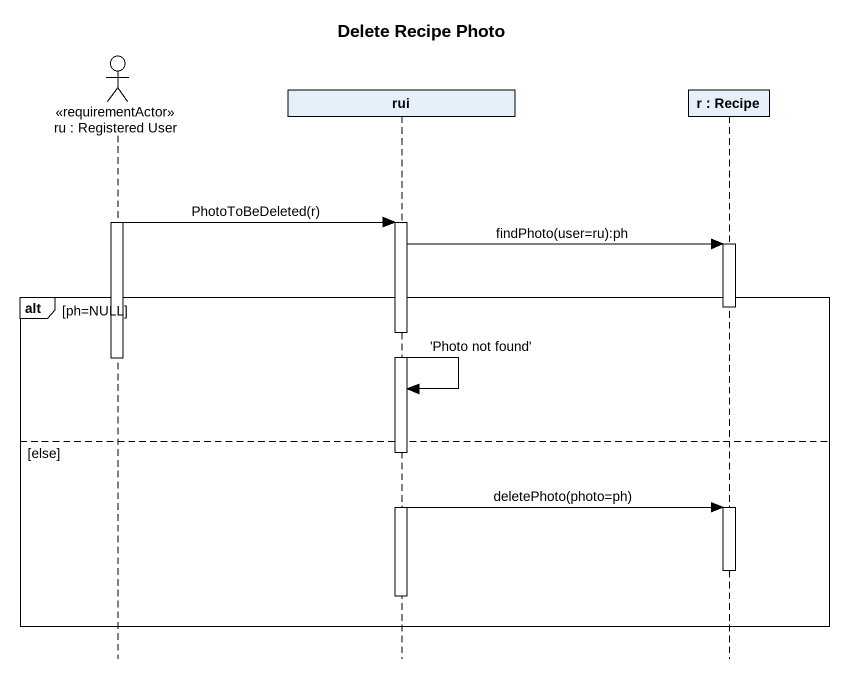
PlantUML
@startuml
title Delete Recipe Photo
hide footbox
actor "ru : Registered User" as ru <<requirementActor>>
participant rui
participant "r : Recipe" as r

activate ru
ru -> rui : PhotoToBeDeleted(r)
activate rui
rui -> r : findPhoto(user=ru):ph
activate r
alt ph=NULL
  deactivate r
  deactivate ru
  rui -> rui : 'Photo not found'
else else
  rui -> r : deletePhoto(photo=ph)
  activate r
  deactivate r
  deactivate rui
end
@enduml
